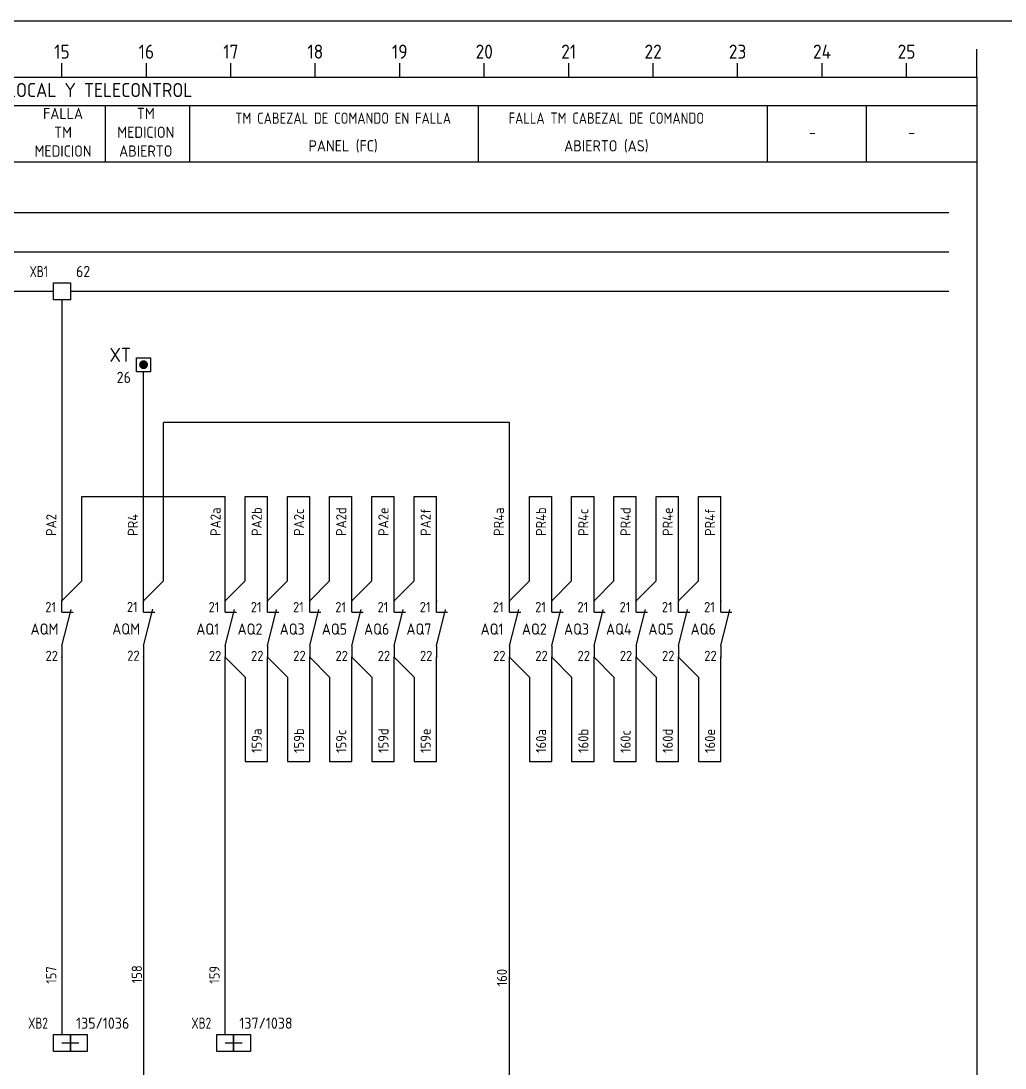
# Model space of a CAD drawing. Header units: millimetres. Extents: x 2272 to 7312, y -3839 to -3184.
# Drawn here: x 4611.7 to 4786.5, y -3381.5 to -3195.6 of the extents above; entities that cross this region are included whole.
import ezdxf
from ezdxf.enums import TextEntityAlignment as Align

# ---------------------------------------------------------------- set-up
doc = ezdxf.new("R2010")
doc.units = ezdxf.units.MM
for name, color, linetype in [('AUXILIAR', 30, 'Continuous'), ('CABLES', 3, 'Continuous'), ('COTAS', 3, 'Continuous'), ('SYMS', 7, 'Continuous'), ('TAGS', 7, 'Continuous'), ('TERMS', 7, 'Continuous'), ('TEXTO', 3, 'Continuous'), ('TEXTOS', 3, 'Continuous')]:
    doc.layers.add(name, color=color, linetype=linetype)
doc.styles.add('ROMANS', font='isocp3.shx')
doc.styles.add('style1', font='arial.ttf', dxfattribs={"height": 1})
doc.styles.add('style2', font='romab___.ttf', dxfattribs={"height": 1})
doc.styles.add('WD_IEC', font='ISOCP2.shx', dxfattribs={"width": 0.9, "height": 4})

# ---------------------------------------------------------------- blocks, each defined once
blk = doc.blocks.new('*U45')
blk.add_lwpolyline([(-1.5, 3), (1.5, 3), (1.5, 0), (-1.5, 0)], close=True)
at = {"style": 'ROMANS', "width": 0.8}
blk.add_attdef('XA', text='', height=2, dxfattribs=at).set_placement((-2.5, 4), align=Align.RIGHT)
at = {"layer": 'TEXTO', "style": 'ROMANS'}
blk.add_attdef('BORNE', (2.5, 4), '', height=2, dxfattribs=at)
blk = doc.blocks.new('CCSH')
at = {"color": 0, "linetype": 'Continuous'}
for p, q in [((2, 0), (0, 0)), ((2, 0), (8.5, -1.63)), ((8, 0), (8, -2)), ((8, 0), (10, 0))]:
    blk.add_line(p, q, dxfattribs=at)
for p in [(0, 0), (10, 0)]:
    blk.add_point(p, dxfattribs=at)
at = {"layer": 'TEXTO', "linetype": 'Continuous', "style": 'ROMANS'}
for tag, height, p in [('NOMBRE', 1.5, (5, 3.5)), ('X1', 1.2, (2, 1)), ('X2', 1.2, (8, 1))]:
    blk.add_attdef(tag, text='', height=height, dxfattribs=at).set_placement(p, align=Align.CENTER)
blk = doc.blocks.new('*U27')
blk.add_lwpolyline([(-1.5, 3), (1.5, 3), (1.5, 0), (-1.5, 0)], close=True)
at = {"style": 'ROMANS', "width": 0.8}
blk.add_attdef('XA', text='', height=2, dxfattribs=at).set_placement((-2.5, 4), align=Align.RIGHT)
at = {"layer": 'TEXTO', "style": 'ROMANS'}
blk.add_attdef('BORNE', (2.5, 4), '', height=2, dxfattribs=at)
blk = doc.blocks.new('*U28')
blk.add_lwpolyline([(-1.5, 3), (1.5, 3), (1.5, 0), (-1.5, 0)], close=True)
at = {"style": 'ROMANS', "width": 0.8}
blk.add_attdef('XA', text='', height=2, dxfattribs=at).set_placement((-2.5, 4), align=Align.RIGHT)
at = {"layer": 'TEXTO', "style": 'ROMANS'}
blk.add_attdef('BORNE', (2.5, 4), '', height=2, dxfattribs=at)
blk = doc.blocks.new('*U52')
blk.add_lwpolyline([(-1.5, 3), (1.5, 3), (1.5, 0), (-1.5, 0)], close=True)
at = {"style": 'ROMANS', "width": 0.8}
blk.add_attdef('XA', text='', height=2, dxfattribs=at).set_placement((-2.5, 4), align=Align.RIGHT)
at = {"layer": 'TEXTO', "style": 'ROMANS'}
blk.add_attdef('BORNE', (2.5, 4), '', height=2, dxfattribs=at)
blk = doc.blocks.new('*U55')
blk.add_lwpolyline([(-1.5, 3), (1.5, 3), (1.5, 0), (-1.5, 0)], close=True)
at = {"style": 'ROMANS', "width": 0.8}
blk.add_attdef('XA', text='', height=2, dxfattribs=at).set_placement((-2.5, 4), align=Align.RIGHT)
at = {"layer": 'TEXTO', "style": 'ROMANS'}
blk.add_attdef('BORNE', (2.5, 4), '', height=2, dxfattribs=at)
blk = doc.blocks.new('VT0001')
for p, q in [((-1.25, -1.25), (-1.25, 1.25)), ((-1.25, 1.25), (1.25, 1.25)), ((1.25, 1.25), (1.25, -1.25)), ((1.25, -1.25), (-1.25, -1.25))]:
    blk.add_line(p, q)
at = {"style": 'WD_IEC', "flags": 1}
for tag, p, height in [('ASSYCODE', (2.75, 10.75), 1), ('CATDESC', (2.75, 9.25), 1), ('MFG', (2.75, 7.25), 1.5), ('CAT', (2.75, 4.75), 1.5), ('X2PIN01', (0, 2.25), 0.25), ('X2TERMDESC01', (0, 1.75), 0.4), ('X4PIN01', (-1.25, 1), 0.25), ('X4TERM01', (-1.25, 0), 0.25), ('X4TERMDESC01', (-1.25, 0.5), 0.4), ('STRIPSEQ', (0, 0), 0.025), ('X2TERM01', (0, 1.25), 0.25), ('X8PIN01', (0, -0.25), 0.25), ('X1PIN01', (1.25, 1), 0.25), ('X1TERM01', (1.25, 0), 0.25), ('X1TERMDESC01', (1.25, 0.5), 0.4), ('LINKTERM', (0, -0.04), 0.025), ('X8TERM01', (0, -1.25), 0.25), ('X8TERMDESC01', (0, -0.75), 0.4)]:
    blk.add_attdef(tag, p, '', height=height, dxfattribs=at)
at = {"style": 'WD_IEC'}
for tag, p in [('INST', (-2.25, 6.5)), ('LOC', (-2.25, 3.5)), ('DESC1', (-2.25, -6.25)), ('DESC2', (-2.25, -9.25)), ('DESC3', (-2.25, -12.25))]:
    blk.add_attdef(tag, text='', height=2.5, dxfattribs=at).set_placement(p, align=Align.RIGHT)
at = {"style": 'WD_IEC', "flags": 8}
for tag, height, p in [('TAGSTRIP', 2.5, (-2.25, 0.5)), ('TERM01', 2, (-2.25, -3.25))]:
    blk.add_attdef(tag, text='', height=height, dxfattribs=at).set_placement(p, align=Align.RIGHT)
blk = doc.blocks.new('A3-Funcional')
at = {"color": 1, "linetype": 'Continuous'}
for p, q in [((25, 287), (410, 287)), ((410, 287), (410, 10))]:
    blk.add_line(p, q, dxfattribs=at)
at = {"color": 11}
blk.add_lwpolyline([(0, 0), (0, 297), (420, 297), (420, 0)], close=True, dxfattribs=at)
at = {"layer": 'TEXTOS', "color": 3}
for p, q in [((410, 287), (410, 292)), ((247.5, 287), (247.5, 289.5)), ((262.5, 287), (262.5, 289.5)), ((277.5, 287), (277.5, 289.5)), ((292.5, 287), (292.5, 289.5)), ((307.5, 287), (307.5, 289.5)), ((322.5, 287), (322.5, 289.5)), ((337.5, 287), (337.5, 289.5)), ((352.5, 287), (352.5, 289.5)), ((367.5, 287), (367.5, 289.5)), ((382.5, 287), (382.5, 289.5)), ((397.5, 287), (397.5, 289.5))]:
    blk.add_line(p, q, dxfattribs=at)
at = {"layer": 'TEXTOS', "color": 3, "style": 'ROMANS'}
for s, p in [('15', (247.5, 290.3)), ('16', (262.5, 290.3)), ('17', (277.5, 290.3)), ('18', (292.5, 290.3)), ('19', (307.5, 290.3)), ('20', (322.5, 290.3)), ('21', (337.5, 290.3)), ('22', (352.5, 290.3)), ('23', (367.5, 290.3)), ('24', (382.5, 290.3)), ('25', (397.5, 290.3))]:
    blk.add_text(s, height=2.5, dxfattribs=at).set_placement(p, align=Align.CENTER)
at = {"layer": 'TEXTOS', "color": 7, "linetype": 'Continuous', "style": 'style2', "width": 0.8}
blk.add_attdef('CLIENTE', (295.02, 31.81), '', height=3.5, dxfattribs=at)
at = {"layer": 'TEXTOS', "color": 7, "style": 'style2'}
blk.add_attdef('NºOBRA', text='', height=4, dxfattribs=at).set_placement((380.19, 28), align=Align.CENTER)
at = {"layer": 'TEXTOS', "color": 7, "linetype": 'Continuous', "style": 'style1'}
for tag, p in [('0/0', (403.7, 28)), ('1088-01MP01', (379.98, 18.5)), ('REVCLIENTE', (403.7, 18.5)), ('1088-01MP01', (379.98, 11.43)), ('REV', (403.7, 11.19))]:
    blk.add_attdef(tag, text='', height=2.5, dxfattribs=at).set_placement(p, align=Align.CENTER)
at = {"layer": 'TEXTOS', "style": 'ROMANS'}
for tag, p in [('04/01/01', (204.48, 27.37)), ('NAMEDIB', (224.48, 27.33)), ('FECHREV', (204.48, 20.11)), ('NAMEREV', (224.48, 20.1)), ('FECHAPR', (204.48, 12.61)), ('NAMEAPR', (224.48, 12.6))]:
    blk.add_attdef(tag, text='', height=2, dxfattribs=at).set_placement(p, align=Align.CENTER)
at = {"layer": 'TEXTOS', "color": 7, "style": 'style1'}
blk.add_attdef('OBRA', (295.02, 26.8), '', height=2.5, dxfattribs=at)
at = {"layer": 'TEXTOS', "color": 7, "style": 'style1', "width": 0.85}
for tag, p in [('DESCRIPCION1', (332.01, 20.37)), ('DESCRIPCION2', (332.01, 16.29)), ('DESCRIPCION3', (332.01, 12.18))]:
    blk.add_attdef(tag, text='', height=2.5, dxfattribs=at).set_placement(p, align=Align.CENTER)

msp = doc.modelspace()

# ---------------------------------------------------------------- hatches: boundary and pattern name
h = msp.add_hatch(color=5)
h.dxf.hatch_style = 1
h.set_gradient(color1=(0, 0, 255), one_color=1, tint=1)
edge = h.paths.add_edge_path()
edge.add_arc((4633.5, -3256.61), 0.793, 0, 360)

# ---------------------------------------------------------------- linework, layer by layer
at = {"color": 3}
for p, q in [((4416.66, -3210.56), (4612.2, -3210.56)), ((4611.78, -3210.56), (4671.78, -3210.56)), ((4626.66, -3210.56), (4626.66, -3220.56)), ((4641.66, -3210.56), (4641.66, -3220.56)), ((4649.39, -3210.56), (4781.5, -3210.56)), ((4692.95, -3210.56), (4692.95, -3220.56)), ((4744.23, -3210.56), (4744.23, -3220.56)), ((4761.84, -3210.56), (4761.84, -3220.56)), ((4416.66, -3220.56), (4781.5, -3220.56))]:
    msp.add_line(p, q, dxfattribs=at)
for p, q in [((4619, -3245.06), (4619, -3298.56)), ((4633.5, -3298.54), (4633.5, -3257.86)), ((4637.04, -3295), (4637.04, -3266.88)), ((4698.5, -3266.89), (4637.04, -3266.89)), ((4698.5, -3298.56), (4698.5, -3266.89)), ((4622.54, -3295.02), (4622.54, -3280.02)), ((4622.54, -3280.02), (4648, -3280.02)), ((4648, -3298.56), (4648, -3280.02)), ((4651.54, -3295.02), (4651.54, -3280.02)), ((4651.54, -3280.02), (4655.5, -3280.02)), ((4655.5, -3298.56), (4655.5, -3280.02)), ((4655.5, -3298.56), (4655.5, -3280.02)), ((4659.04, -3295.02), (4659.04, -3280.02)), ((4659.04, -3280.02), (4663, -3280.02)), ((4663, -3298.56), (4663, -3280.02)), ((4666.54, -3295.02), (4666.54, -3280.02)), ((4666.54, -3280.02), (4670.5, -3280.02)), ((4670.5, -3298.56), (4670.5, -3280.02)), ((4674.04, -3295.02), (4674.04, -3280.02)), ((4674.04, -3280.02), (4678, -3280.02)), ((4678, -3298.56), (4678, -3280.02)), ((4681.54, -3295.02), (4681.54, -3280.02)), ((4681.54, -3280.02), (4685.5, -3280.02)), ((4685.5, -3298.56), (4685.5, -3280.02)), ((4702.03, -3295.02), (4702.03, -3280.02)), ((4702.03, -3280.02), (4706, -3280.02)), ((4706, -3298.56), (4706, -3280.02)), ((4706, -3298.56), (4706, -3280.02)), ((4709.53, -3295.02), (4709.53, -3280.02)), ((4709.53, -3280.02), (4713.5, -3280.02)), ((4713.5, -3298.56), (4713.5, -3280.02)), ((4717.03, -3295.02), (4717.03, -3280.02)), ((4717.03, -3280.02), (4721, -3280.02)), ((4721, -3298.56), (4721, -3280.02)), ((4724.53, -3295.02), (4724.53, -3280.02)), ((4724.53, -3280.02), (4728.5, -3280.02)), ((4728.5, -3298.56), (4728.5, -3280.02)), ((4732.03, -3295.02), (4732.03, -3280.02)), ((4732.03, -3280.02), (4736, -3280.02)), ((4736, -3298.56), (4736, -3280.02)), ((4619, -3298.56), (4622.54, -3295.02)), ((4633.5, -3298.54), (4637.04, -3295)), ((4648, -3298.56), (4651.54, -3295.02)), ((4655.5, -3298.56), (4659.04, -3295.02)), ((4663, -3298.56), (4666.54, -3295.02)), ((4670.5, -3298.56), (4674.04, -3295.02)), ((4678, -3298.56), (4681.54, -3295.02)), ((4698.5, -3298.56), (4702.03, -3295.02)), ((4706, -3298.56), (4709.53, -3295.02)), ((4713.5, -3298.56), (4717.03, -3295.02)), ((4721, -3298.56), (4724.53, -3295.02)), ((4728.5, -3298.56), (4732.03, -3295.02)), ((4619, -3308.56), (4619, -3375.56)), ((4633.5, -3308.54), (4633.5, -3393.06)), ((4648, -3308.56), (4651.54, -3312.09)), ((4648, -3375.56), (4648, -3308.56)), ((4655.5, -3308.56), (4659.04, -3312.09)), ((4655.5, -3327.09), (4655.5, -3308.56)), ((4663, -3308.56), (4666.54, -3312.09)), ((4663, -3327.09), (4663, -3308.56)), ((4670.5, -3308.56), (4674.04, -3312.09)), ((4670.5, -3327.09), (4670.5, -3308.56)), ((4678, -3327.09), (4678, -3308.56)), ((4678, -3308.56), (4681.54, -3312.09)), ((4685.5, -3327.09), (4685.5, -3308.56)), ((4698.5, -3393.06), (4698.5, -3308.56)), ((4698.5, -3308.56), (4702.03, -3312.09)), ((4706, -3308.56), (4709.53, -3312.09)), ((4706, -3327.09), (4706, -3308.56)), ((4713.5, -3308.56), (4717.03, -3312.09)), ((4713.5, -3327.09), (4713.5, -3308.56)), ((4721, -3308.56), (4724.53, -3312.09)), ((4721, -3327.09), (4721, -3308.56)), ((4728.5, -3327.09), (4728.5, -3308.56)), ((4728.5, -3308.56), (4732.03, -3312.09)), ((4736, -3327.09), (4736, -3308.56)), ((4651.54, -3312.09), (4651.54, -3327.09)), ((4659.04, -3312.09), (4659.04, -3327.09)), ((4666.54, -3312.09), (4666.54, -3327.09)), ((4674.04, -3312.09), (4674.04, -3327.09)), ((4681.54, -3312.09), (4681.54, -3327.09)), ((4702.03, -3312.09), (4702.03, -3327.09)), ((4709.53, -3312.09), (4709.53, -3327.09)), ((4717.03, -3312.09), (4717.03, -3327.09)), ((4724.53, -3312.09), (4724.53, -3327.09)), ((4732.03, -3312.09), (4732.03, -3327.09)), ((4651.54, -3327.09), (4655.5, -3327.09)), ((4659.04, -3327.09), (4663, -3327.09)), ((4666.54, -3327.09), (4670.5, -3327.09)), ((4674.04, -3327.09), (4678, -3327.09)), ((4681.54, -3327.09), (4685.5, -3327.09)), ((4702.03, -3327.09), (4706, -3327.09)), ((4709.53, -3327.09), (4713.5, -3327.09)), ((4717.03, -3327.09), (4721, -3327.09)), ((4724.53, -3327.09), (4728.5, -3327.09)), ((4732.03, -3327.09), (4736, -3327.09)), ((4619, -3377.05), (4622, -3377.05)), ((4648, -3377.05), (4651, -3377.05))]:
    msp.add_line(p, q)
at = {"layer": 'AUXILIAR'}
for p, q in [((4452.5, -3229.56), (4776.5, -3229.56)), ((4575.5, -3236.55), (4776.5, -3236.56)), ((4590.5, -3243.55), (4617.5, -3243.55)), ((4620.5, -3243.55), (4776.5, -3243.56))]:
    msp.add_line(p, q, dxfattribs=at)

# ---------------------------------------------------------------- block references
for name, p in [('A3-Funcional', (4371.5, -3492.56)), ('*U45', (4622, -3378.56)), ('*U28', (4651, -3378.56))]:
    msp.add_blockref(name, p)
for name, p, values in [('*U27', (4619, -3245.06), {'XA': 'XB1', 'BORNE': '62'}), ('*U52', (4619, -3378.56), {'XA': 'XB2', 'BORNE': '135/1036'}), ('*U55', (4648, -3378.56), {'XA': 'XB2', 'BORNE': '137/1038'})]:
    msp.add_blockref(name, p).add_auto_attribs(values)
ref = msp.add_blockref('CCSH', (4619, -3308.56), dxfattribs=dict(rotation=90))
ref.add_attrib('NOMBRE', 'AQM', dxfattribs={"linetype": 'Continuous', "height": 2, "style": 'ROMANS'}).set_placement((4615.9, -3303.56), align=Align.MIDDLE_CENTER)
ref.add_attrib('X1', '22', dxfattribs={"linetype": 'Continuous', "height": 1.8, "style": 'ROMANS'}).set_placement((4617.19, -3309.22), align=Align.CENTER)
ref.add_attrib('X2', '21', dxfattribs={"linetype": 'Continuous', "height": 1.8, "style": 'ROMANS'}).set_placement((4617, -3300.56), align=Align.CENTER)
ref = msp.add_blockref('CCSH', (4633.5, -3308.54), dxfattribs=dict(rotation=90))
ref.add_attrib('NOMBRE', 'AQM', dxfattribs={"linetype": 'Continuous', "height": 2, "style": 'ROMANS'}).set_placement((4630.4, -3303.54), align=Align.MIDDLE_CENTER)
ref.add_attrib('X1', '22', dxfattribs={"linetype": 'Continuous', "height": 1.8, "style": 'ROMANS'}).set_placement((4631.69, -3309.2), align=Align.CENTER)
ref.add_attrib('X2', '21', dxfattribs={"linetype": 'Continuous', "height": 1.8, "style": 'ROMANS'}).set_placement((4631.5, -3300.54), align=Align.CENTER)
ref = msp.add_blockref('CCSH', (4648, -3308.56), dxfattribs=dict(rotation=90))
ref.add_attrib('NOMBRE', 'AQ1', dxfattribs={"linetype": 'Continuous', "height": 2, "style": 'ROMANS'}).set_placement((4644.9, -3303.56), align=Align.MIDDLE_CENTER)
ref.add_attrib('X1', '22', dxfattribs={"linetype": 'Continuous', "height": 1.8, "style": 'ROMANS'}).set_placement((4646.19, -3309.22), align=Align.CENTER)
ref.add_attrib('X2', '21', dxfattribs={"linetype": 'Continuous', "height": 1.8, "style": 'ROMANS'}).set_placement((4646, -3300.56), align=Align.CENTER)
ref = msp.add_blockref('CCSH', (4655.5, -3308.56), dxfattribs=dict(rotation=90))
ref.add_attrib('NOMBRE', 'AQ2', dxfattribs={"linetype": 'Continuous', "height": 2, "style": 'ROMANS'}).set_placement((4652.4, -3303.56), align=Align.MIDDLE_CENTER)
ref.add_attrib('X1', '22', dxfattribs={"linetype": 'Continuous', "height": 1.8, "style": 'ROMANS'}).set_placement((4653.69, -3309.22), align=Align.CENTER)
ref.add_attrib('X2', '21', dxfattribs={"linetype": 'Continuous', "height": 1.8, "style": 'ROMANS'}).set_placement((4653.5, -3300.56), align=Align.CENTER)
ref = msp.add_blockref('CCSH', (4663, -3308.56), dxfattribs=dict(rotation=90))
ref.add_attrib('NOMBRE', 'AQ3', dxfattribs={"linetype": 'Continuous', "height": 2, "style": 'ROMANS'}).set_placement((4659.9, -3303.56), align=Align.MIDDLE_CENTER)
ref.add_attrib('X1', '22', dxfattribs={"linetype": 'Continuous', "height": 1.8, "style": 'ROMANS'}).set_placement((4661.19, -3309.22), align=Align.CENTER)
ref.add_attrib('X2', '21', dxfattribs={"linetype": 'Continuous', "height": 1.8, "style": 'ROMANS'}).set_placement((4661, -3300.56), align=Align.CENTER)
ref = msp.add_blockref('CCSH', (4670.5, -3308.56), dxfattribs=dict(rotation=90))
ref.add_attrib('NOMBRE', 'AQ5', dxfattribs={"linetype": 'Continuous', "height": 2, "style": 'ROMANS'}).set_placement((4667.4, -3303.56), align=Align.MIDDLE_CENTER)
ref.add_attrib('X1', '22', dxfattribs={"linetype": 'Continuous', "height": 1.8, "style": 'ROMANS'}).set_placement((4668.69, -3309.22), align=Align.CENTER)
ref.add_attrib('X2', '21', dxfattribs={"linetype": 'Continuous', "height": 1.8, "style": 'ROMANS'}).set_placement((4668.5, -3300.56), align=Align.CENTER)
ref = msp.add_blockref('CCSH', (4678, -3308.56), dxfattribs=dict(rotation=90))
ref.add_attrib('NOMBRE', 'AQ6', dxfattribs={"linetype": 'Continuous', "height": 2, "style": 'ROMANS'}).set_placement((4674.9, -3303.56), align=Align.MIDDLE_CENTER)
ref.add_attrib('X1', '22', dxfattribs={"linetype": 'Continuous', "height": 1.8, "style": 'ROMANS'}).set_placement((4676.19, -3309.22), align=Align.CENTER)
ref.add_attrib('X2', '21', dxfattribs={"linetype": 'Continuous', "height": 1.8, "style": 'ROMANS'}).set_placement((4676, -3300.56), align=Align.CENTER)
ref = msp.add_blockref('CCSH', (4685.5, -3308.56), dxfattribs=dict(rotation=90))
ref.add_attrib('NOMBRE', 'AQ7', dxfattribs={"linetype": 'Continuous', "height": 2, "style": 'ROMANS'}).set_placement((4682.4, -3303.56), align=Align.MIDDLE_CENTER)
ref.add_attrib('X1', '22', dxfattribs={"linetype": 'Continuous', "height": 1.8, "style": 'ROMANS'}).set_placement((4683.69, -3309.22), align=Align.CENTER)
ref.add_attrib('X2', '21', dxfattribs={"linetype": 'Continuous', "height": 1.8, "style": 'ROMANS'}).set_placement((4683.5, -3300.56), align=Align.CENTER)
ref = msp.add_blockref('CCSH', (4698.5, -3308.56), dxfattribs=dict(rotation=90))
ref.add_attrib('NOMBRE', 'AQ1', dxfattribs={"linetype": 'Continuous', "height": 2, "style": 'ROMANS'}).set_placement((4695.4, -3303.56), align=Align.MIDDLE_CENTER)
ref.add_attrib('X1', '22', dxfattribs={"linetype": 'Continuous', "height": 1.8, "style": 'ROMANS'}).set_placement((4696.68, -3309.22), align=Align.CENTER)
ref.add_attrib('X2', '21', dxfattribs={"linetype": 'Continuous', "height": 1.8, "style": 'ROMANS'}).set_placement((4696.5, -3300.56), align=Align.CENTER)
ref = msp.add_blockref('CCSH', (4706, -3308.56), dxfattribs=dict(rotation=90))
ref.add_attrib('NOMBRE', 'AQ2', dxfattribs={"linetype": 'Continuous', "height": 2, "style": 'ROMANS'}).set_placement((4702.9, -3303.56), align=Align.MIDDLE_CENTER)
ref.add_attrib('X1', '22', dxfattribs={"linetype": 'Continuous', "height": 1.8, "style": 'ROMANS'}).set_placement((4704.18, -3309.22), align=Align.CENTER)
ref.add_attrib('X2', '21', dxfattribs={"linetype": 'Continuous', "height": 1.8, "style": 'ROMANS'}).set_placement((4704, -3300.56), align=Align.CENTER)
ref = msp.add_blockref('CCSH', (4713.5, -3308.56), dxfattribs=dict(rotation=90))
ref.add_attrib('NOMBRE', 'AQ3', dxfattribs={"linetype": 'Continuous', "height": 2, "style": 'ROMANS'}).set_placement((4710.4, -3303.56), align=Align.MIDDLE_CENTER)
ref.add_attrib('X1', '22', dxfattribs={"linetype": 'Continuous', "height": 1.8, "style": 'ROMANS'}).set_placement((4711.68, -3309.22), align=Align.CENTER)
ref.add_attrib('X2', '21', dxfattribs={"linetype": 'Continuous', "height": 1.8, "style": 'ROMANS'}).set_placement((4711.5, -3300.56), align=Align.CENTER)
ref = msp.add_blockref('CCSH', (4721, -3308.56), dxfattribs=dict(rotation=90))
ref.add_attrib('NOMBRE', 'AQ4', dxfattribs={"linetype": 'Continuous', "height": 2, "style": 'ROMANS'}).set_placement((4717.9, -3303.56), align=Align.MIDDLE_CENTER)
ref.add_attrib('X1', '22', dxfattribs={"linetype": 'Continuous', "height": 1.8, "style": 'ROMANS'}).set_placement((4719.18, -3309.22), align=Align.CENTER)
ref.add_attrib('X2', '21', dxfattribs={"linetype": 'Continuous', "height": 1.8, "style": 'ROMANS'}).set_placement((4719, -3300.56), align=Align.CENTER)
ref = msp.add_blockref('CCSH', (4728.5, -3308.56), dxfattribs=dict(rotation=90))
ref.add_attrib('NOMBRE', 'AQ5', dxfattribs={"linetype": 'Continuous', "height": 2, "style": 'ROMANS'}).set_placement((4725.4, -3303.56), align=Align.MIDDLE_CENTER)
ref.add_attrib('X1', '22', dxfattribs={"linetype": 'Continuous', "height": 1.8, "style": 'ROMANS'}).set_placement((4726.68, -3309.22), align=Align.CENTER)
ref.add_attrib('X2', '21', dxfattribs={"linetype": 'Continuous', "height": 1.8, "style": 'ROMANS'}).set_placement((4726.5, -3300.56), align=Align.CENTER)
ref = msp.add_blockref('CCSH', (4736, -3308.56), dxfattribs=dict(rotation=90))
ref.add_attrib('NOMBRE', 'AQ6', dxfattribs={"linetype": 'Continuous', "height": 2, "style": 'ROMANS'}).set_placement((4732.9, -3303.56), align=Align.MIDDLE_CENTER)
ref.add_attrib('X1', '22', dxfattribs={"linetype": 'Continuous', "height": 1.8, "style": 'ROMANS'}).set_placement((4734.18, -3309.22), align=Align.CENTER)
ref.add_attrib('X2', '21', dxfattribs={"linetype": 'Continuous', "height": 1.8, "style": 'ROMANS'}).set_placement((4734, -3300.56), align=Align.CENTER)
at = {"layer": 'SYMS'}
ref = msp.add_blockref('VT0001', (4633.5, -3256.61), dxfattribs=at)
ref.add_attrib('TERM01', '26', dxfattribs={"layer": 'TERMS', "height": 2, "style": 'WD_IEC', "flags": 8}).set_placement((4631.25, -3259.86), align=Align.RIGHT)
ref.add_attrib('TAGSTRIP', 'XT', dxfattribs={"layer": 'TAGS', "height": 2.5, "style": 'WD_IEC', "flags": 8}).set_placement((4631.25, -3256.11), align=Align.RIGHT)

# ---------------------------------------------------------------- texts
at = {"layer": 'CABLES', "char_height": 1.8, "attachment_point": 7, "rotation": 90, "style": 'ROMANS'}
for s, width, insert in [('PA2a', 6.7539, (4647.18, -3287.02)), ('PA2b', 6.7539, (4654.5, -3287.02)), ('PA2c', 6.7539, (4662, -3287.02)), ('PA2d', 6.7539, (4669.5, -3287.02)), ('PA2e', 6.7539, (4677, -3287.02)), ('PA2f', 6.7539, (4684.5, -3287.02)), ('PR4a', 6.7539, (4697.5, -3287.02)), ('PR4b', 6.7539, (4705, -3287.02)), ('PR4c', 6.7539, (4712.5, -3287.02)), ('PR4d', 6.902, (4720, -3287.02)), ('PR4e', 6.902, (4727.5, -3287.02)), ('PR4f', 6.902, (4735, -3287.02)), ('PA2', 6.7539, (4618, -3287.02)), ('PR4', 6.7539, (4632.5, -3287)), ('159a', 6.7539, (4654.5, -3325.56)), ('159b', 6.7539, (4662, -3325.56)), ('159d', 6.7539, (4677, -3325.56)), ('159e', 6.7539, (4684.5, -3325.56)), ('159c', 6.7539, (4669.5, -3325.56)), ('160a', 6.7539, (4705, -3325.56)), ('160b', 6.7539, (4712.5, -3325.56)), ('160c', 6.7539, (4720, -3325.56)), ('160d', 6.7539, (4727.5, -3325.56)), ('160e', 6.7539, (4735, -3325.56)), ('157', 6.7539, (4618, -3366.56)), ('158', 6.7539, (4633.21, -3366.47)), ('159', 6.7539, (4647, -3366.56)), ('160', 6.7539, (4698.04, -3367.01))]:
    msp.add_mtext_dynamic_manual_height_columns(s, width=width, gutter_width=9, heights=[0], dxfattribs=dict(at, insert=insert))
at = {"layer": 'COTAS', "insert": (4615.15, -3207.83), "char_height": 2.5, "attachment_point": 5, "style": 'ROMANS'}
msp.add_mtext_dynamic_manual_height_columns('{\\Fisocp|c0;SEÑALIZACIÓN LOCAL Y TELECONTROL}', width=360, gutter_width=10, heights=[0], dxfattribs=at)
at = {"layer": 'TEXTO', "char_height": 2, "attachment_point": 5, "style": 'ROMANS'}
for s, width, insert in [('FALLA\\PTM\\PMEDICION', 38.4675, (4619.2, -3215.33)), ('TM\\PMEDICION\\PABIERTO', 38.4675, (4633.89, -3215.33)), ('{\\W0.9;TM CABEZAL DE COMANDO EN FALLA}', 86.4095, (4668.95, -3212.83)), ('{\\W0.9;FALLA TM CABEZAL DE COMANDO }', 86.4095, (4715.69, -3212.82)), ('PANEL (FC)', 15, (4668.95, -3217.83)), ('ABIERTO (AS)', 23.9475, (4715.69, -3217.83)), ('-', 38.4675, (4752.29, -3215.33)), ('-', 38.4675, (4769.9, -3215.33))]:
    msp.add_mtext_dynamic_manual_height_columns(s, width=width, gutter_width=10, heights=[0], dxfattribs=dict(at, insert=insert))

doc.saveas('drawing.dxf')
